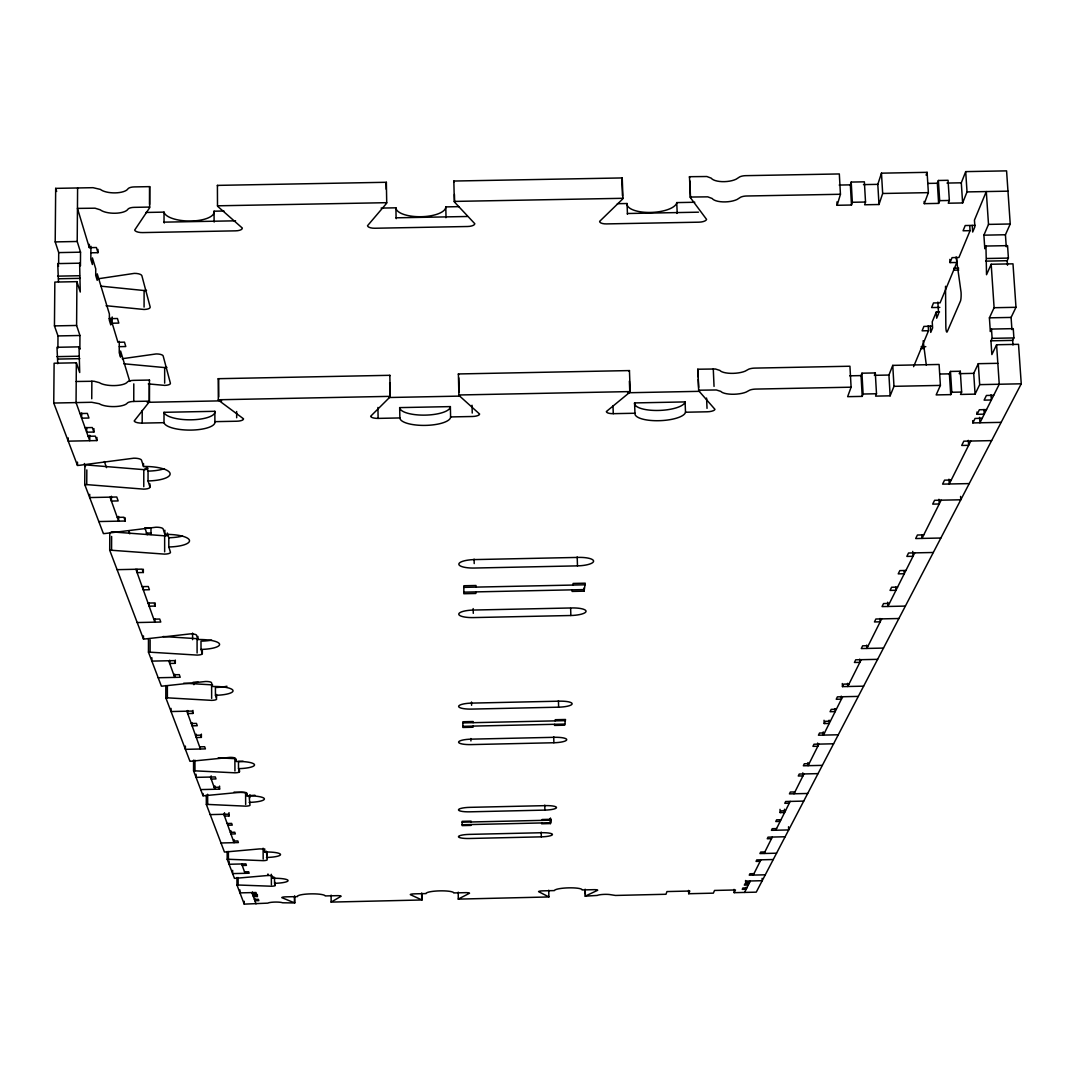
<?xml version="1.0" encoding="UTF-8"?>
<svg xmlns="http://www.w3.org/2000/svg" width="1075" height="1075" viewBox="0 0 1075 1075"><rect width="100%" height="100%" fill="white"/><g stroke="black" fill="none" stroke-linecap="round" stroke-linejoin="round"><path stroke-width="1.5" d="M147.423 469.238A6.853 2.042 0.5 0 1 143.795 469.641L86.86 464.991A6.92 2.069 0.8 0 0 84.871 464.951L84.737 484.556A6.934 2.029 0.8 0 1 86.739 484.61L143.768 489.138A6.867 2.016 0.5 0 0 149.949 487.002L148.041 480.942L148.054 471.105L146.697 466.738M165.819 685.554L165.819 697.823A5.402 1.25 -0.1 0 1 167.377 697.836L211.668 700.363A5.362 1.236 -0.3 0 0 216.612 699.019L215.457 695.31A18.96 4.421 -0.3 0 0 232.979 690.486A18.96 4.421 -0.3 0 0 212.689 686.495L211.479 682.665A5.482 1.29 -0.2 0 0 205.594 681.496L162.916 686.065A5.482 1.29 -0.1 0 1 161.384 686.159L148.458 652.162L148.471 638.765M149.156 603.035L149.143 606.192L155.149 606.058L155.149 602.914M997.828 363.31L978.29 363.686L979.674 384.635L975.079 394.135L960.526 394.431L961.628 392.066L960.298 371.251L950.475 371.439L951.805 392.254L950.717 394.619L936.15 394.915L940.397 385.414L939.093 364.465L892.747 365.379L893.983 386.328L890.14 395.828L875.574 396.124L876.488 393.759L875.305 372.931L861.935 373.2L863.104 394.028L862.204 396.379L847.637 396.675L851.104 387.188L849.935 366.226L754.865 368.107A7.377 2.392 -3.1 0 0 748.711 369.195L745.109 371.184A14.781 4.824 -3 0 1 730.664 373.347A14.781 4.824 -3 0 1 719.82 370.405L715.399 368.994L697.756 369.222L698.656 390.212A7.404 2.365 -2.8 0 0 698.817 390.897L714.956 409.347A7.256 2.284 -2.8 0 1 707.175 411.792L685.514 412.236A25.343 7.968 -2.5 0 1 658.706 420.701A25.343 7.968 -2.5 0 1 634.962 413.243L613.274 413.673A7.256 2.284 -2.2 0 1 606.381 411.523L629.802 392.268A7.431 2.392 -2.3 0 0 630.219 391.582L629.439 370.579L458.393 373.952L458.891 394.982A7.391 2.378 -1.3 0 0 459.2 395.654L479.611 414.063A7.256 2.298 -1.4 0 1 472.328 416.495L450.6 416.939A25.37 8.009 -1.1 0 1 425.472 425.391A25.37 8.009 -1.1 0 1 399.873 417.947L378.118 418.39A7.27 2.298 -0.8 0 1 370.673 416.24L389.956 397.038A7.431 2.392 -0.8 0 0 390.225 396.352L389.835 375.309L218.225 378.696L218.319 399.766A7.431 2.378 0.2 0 0 218.776 400.438L243.501 418.793A7.297 2.298 0.1 0 1 236.702 421.225L214.892 421.655A25.531 7.995 0.3 0 1 191.484 430.081A25.531 7.995 0.3 0 1 164.005 422.677L142.182 423.12A7.323 2.298 0.6 0 1 134.2 420.983L149.304 401.822L149.331 384.259M149.559 204.452L149.586 187.44A7.35 2.808 1.2 0 0 149.694 186.633L134.308 186.916A7.323 2.795 1.2 0 0 127.898 188.904A14.687 5.603 1.4 0 1 115.159 192.882A14.687 5.603 1.4 0 1 100.405 189.415L93.001 187.682L55.685 188.367L55.201 241.902L58.708 252.598L58.628 263.2M149.304 401.822A7.498 2.392 0.7 0 0 149.412 401.136L149.438 380.053L133.811 380.362A7.431 2.405 0.7 0 0 127.307 382.109A14.916 4.838 0.9 0 1 114.367 385.589A14.916 4.838 0.9 0 1 99.384 382.66L94.049 381.249L76.204 381.491M1006.254 246.78L1005.434 234.753L1010.231 223.99L1006.576 170.871L965.699 171.624L967.03 191.914L962.622 202.947L948.284 203.215L949.346 200.474L948.056 180.291L938.394 180.479L939.671 200.649L938.623 203.39L924.285 203.659L928.37 192.64L927.107 172.336L881.473 173.169L882.669 193.487L878.987 204.505L864.636 204.774L865.523 202.033L864.367 181.836L851.198 182.078L852.341 202.275L851.481 205.016L837.129 205.285L840.448 194.266L839.32 173.948L745.714 175.668A7.256 2.782 -3.5 0 0 739.667 176.905L736.133 179.189A14.553 5.59 -3.3 0 1 721.93 181.635A14.553 5.59 -3.3 0 1 711.22 178.168L706.866 176.515L689.492 176.703L690.365 197.047A7.283 2.755 -3.1 0 0 690.526 197.827L706.557 219.381A7.149 2.661 -3 0 1 698.925 222.176L606.448 223.909A7.149 2.661 -2.4 0 1 599.635 221.369L622.586 199.09A7.31 2.768 -2.5 0 0 622.989 198.297L622.223 177.939L453.838 181.043L454.322 201.415A7.283 2.768 -1.3 0 0 454.631 202.207L474.801 223.707A7.149 2.674 -1.3 0 1 467.638 226.502L374.866 228.249A7.162 2.674 -0.6 0 1 367.529 225.71L386.463 203.471A7.323 2.782 -0.6 0 0 386.718 202.678L386.355 182.28L217.405 185.384L217.499 205.809A7.323 2.768 0.5 0 0 217.943 206.588L242.305 228.048A7.189 2.674 0.4 0 1 235.613 230.843L142.545 232.59A7.216 2.661 1.1 0 1 134.684 230.063L149.559 207.865A7.364 2.768 1.1 0 0 149.667 207.072L149.694 186.633M149.949 487.002L149.949 483.884M202.328 650.388L202.328 653.587A5.684 1.384 -0.2 0 1 197.115 655.092L150.11 652.189L150.124 639.813M150.984 534.53L150.984 527.892L146.133 528M151.871 657.766L151.857 661.112L174.352 660.628L175.306 663.342L169.702 663.463L169.702 660.211M154.881 618.918L154.881 622.17L135.893 569.266M164.005 422.677L164.005 412.316L214.852 411.308L214.892 421.655M164.327 222.982A25.115 9.366 0.8 0 1 164.032 222.149L164.032 212.124L145.877 212.46M164.65 551.838L164.65 535.82A6.396 1.787 0.2 0 0 168.036 535.457M164.663 383.157L164.663 367.583L123.813 363.78M109.784 533.361L109.704 550.225A6.463 1.76 0.5 0 1 111.572 550.266L164.65 554.122A6.396 1.76 0.2 0 0 170.468 552.241L168.802 546.973A22.682 6.289 0.2 0 0 189.415 540.214A22.682 6.289 0.2 0 0 164.865 534.409L164.865 530.217M57.754 363.713L56.988 347.292L79.026 346.862L79.698 372.528L76.338 362.799L54.113 363.229L53.75 403.044L91.724 402.278L99.263 403.73A14.942 4.757 0.8 0 0 114.273 406.592A14.942 4.757 0.8 0 0 127.24 403.165A7.444 2.365 0.7 0 1 133.757 401.445L133.797 383.869M137.103 569.36L137.103 572.626L143.338 572.505L143.338 569.226M142.182 423.12L142.209 410.462M143.284 586.923L143.284 589.866L149.412 589.732L148.269 586.507L142.128 586.628M148.041 480.942A24.335 7.229 0.5 0 0 169.998 473.228A24.335 7.229 0.5 0 0 143.499 466.496L143.512 463.513M202.328 653.587L201.025 649.421A20.116 4.972 -0.1 0 0 219.515 644.046A20.116 4.972 -0.1 0 0 197.907 639.531L196.55 635.218A5.818 1.451 -0.1 0 0 190.302 633.887L145.112 638.953A5.818 1.451 0.1 0 1 143.472 639.047L143.486 635.916M143.768 486.706L143.795 469.641M144.077 307.101L144.104 290.532L101.198 286.192M110.792 318.227L110.765 324.932L109.368 320.337L109.395 314.021L97.247 273.856L97.207 280.36L95.702 275.402L95.742 268.871L92.423 257.933L92.383 264.517L90.837 259.424L90.918 246.215M111.424 496.247L111.41 501.071L118.142 500.923L116.772 496.999L89.682 497.564L89.709 494.325M119.271 346.674L125.775 346.54L124.472 342.146L117.941 342.28L112.176 323.212L112.203 316.964M111.572 550.266L111.625 536.465M118.626 516.417L118.613 521.147L109.999 497.147M119.285 341.353L119.244 352.815L120.561 357.155L120.588 351.028L129.766 381.397M98.806 521.55L125.211 521.012L125.224 517.854M86.712 427.514L86.672 432.19L93.901 432.042L93.928 428.616M86.739 484.61L86.833 469.896M91.294 252.8L97.932 252.679L96.401 247.519L89.319 247.653L89.333 244.334M89.776 435.268L89.736 440.71L76.056 402.601L76.338 362.799M91.751 398.758L91.859 381.182M68.263 437.942L68.236 441.153L96.898 440.575L96.925 437.471M97.932 252.679L97.959 249.373M79.026 346.862L79.859 349.321L79.953 335.494L76.607 325.47L76.916 281.663L54.838 282.08L54.449 325.9L57.996 335.924L57.889 348.206M58.467 281.798L57.727 263.603L79.617 263.187L80.437 265.821L80.531 252.182L77.212 241.485L77.602 187.964M143.499 466.496L141.51 460.181A7.055 2.123 0.6 0 0 133.811 458.192L79.442 465.3A7.068 2.11 0.9 0 1 77.467 465.435L77.494 462.102M76.916 281.663L80.262 292.037L79.617 263.187M81.687 412.961L81.646 418.175L88.97 418.027L87.344 413.405L79.98 413.553M470.984 824.552L470.971 825.412L462.143 825.613L462.169 821.327L471.065 821.125L471.038 821.985M473.054 726.095L473.04 727.238L462.841 727.466L462.882 721.755L473.148 721.527L473.134 722.682M475.876 591.895L475.849 593.481L463.809 593.736L463.863 585.754L476.01 585.499L475.983 587.111M541.719 822.939L541.612 823.786L550.44 823.584L551.058 819.298L542.176 819.499L542.069 820.359M554.66 724.295L554.512 725.423L564.684 725.195L565.517 719.484L555.251 719.712L555.103 720.855M572.276 589.839L572.075 591.425L584.088 591.169L585.243 583.188L573.123 583.443L572.908 585.055M584.961 889.724L585.176 896.16L597.7 890.261A3.951 0.672 -1.8 0 0 593.924 889.67L582.086 889.939A13.827 2.378 -1.7 0 0 568.729 887.856A13.827 2.378 -1.7 0 0 554.445 890.584L542.606 890.866A3.951 0.685 -1.6 0 0 538.548 891.632L548.922 896.953L458.259 899.117L458.259 892.169M851.481 205.016L850.352 184.86L851.198 182.078M878.987 204.505L877.805 184.349L881.473 173.169M926.086 175.131L927.107 172.336M862.204 396.379L861.048 375.592L861.935 373.2M938.623 203.39L937.346 183.247L938.394 180.479M875.305 372.931L874.378 375.336L888.931 375.041L892.747 365.379M962.622 202.947L961.305 182.804L965.699 171.624M1012.986 344.981L1012.663 340.385L1013.886 337.926L1013.255 328.641L991.499 329.071L992.118 338.343L990.948 340.815L991.862 354.575L996.592 344.752L1018.522 344.322L1021.25 383.802L756.249 892.156L734.171 892.667L735.488 889.966L714.553 890.449L713.343 893.15L688.712 893.728L689.801 891.027L666.957 891.565L665.976 894.266L615.478 895.448L610.923 894.749A7.821 1.33 -1.8 0 0 603.626 894.4A7.821 1.33 -1.8 0 0 597.203 895.435L585.176 896.16M956.548 257.651L956.858 262.475L950.031 262.609L952.074 257.624L958.927 257.489L970.067 230.655L969.744 225.71M913.602 366.683L928.531 330.71L928.222 325.725M939.563 311.952L936.285 312.019L932.227 321.815L932.603 327.956L930.748 332.403L930.332 325.725M956.858 262.475L940.101 302.828L933.503 302.948L931.622 307.558L939.832 307.41M1007.517 265.243L1007.208 260.714L1008.404 258.094L1007.557 245.638L985.95 246.041L984.794 248.701L983.894 235.17L988.503 224.393L986.299 191.565L974.447 220.106L974.891 226.744L972.687 232.025L972.243 225.414M1011.924 329.608L1011.091 317.421L1015.983 307.302L1012.986 263.832L991.177 264.248L986.527 274.716L985.95 246.041M950.717 394.619L949.4 373.845L950.475 371.439M960.298 371.251L959.196 373.657L973.722 373.361L978.29 363.686M991.499 329.071L990.33 331.557L989.403 317.837L994.106 307.719L991.177 264.248M749.598 882.373L745.633 882.468L746.332 881.07L762.215 880.707L762.108 878.342M784.454 809.247L784.616 812.525L780.168 812.619L781.041 810.873L785.489 810.765M829.08 720.169L829.255 723.448L824.202 723.556L825.331 721.298L830.384 721.177M863.628 686.159L842.464 686.616L843.7 684.13L849.008 684.009M1001.161 422.354L972.848 422.918L975.065 418.444L982.174 418.296M983.934 409.521L984.243 414.157L977.108 414.305L979.365 409.75L986.527 409.602M744.572 892.425L750.296 880.976M753.252 875.09L760.912 859.812M764.083 853.483L772.307 837.062M775.733 830.236L790.179 801.413M793.995 793.793L803.939 773.946M818.895 744.115L808.077 765.682L807.93 762.578M842.639 696.734L823.396 735.112L823.235 731.873M861.196 659.687L847.758 686.508L847.597 683.337M881.648 618.891L866.84 648.44L866.652 645.134M914.731 552.872L887.869 606.461L887.627 602.228M941.136 500.184L921.974 538.414L921.772 535.189M970.779 441.032L949.252 483.992L948.943 479.195M458.259 899.076L469.547 893.244A3.951 0.685 -1.4 0 0 465.609 892.653L453.744 892.935A13.841 2.378 -1.3 0 0 439.823 890.866A13.841 2.378 -1.3 0 0 426.063 893.58L414.197 893.863A3.951 0.685 -1.2 0 0 410.287 894.628L421.938 899.977L331.113 902.1L341.165 896.241A3.964 0.685 -1 0 0 337.066 895.663L325.174 895.932A13.881 2.378 -0.9 0 0 310.702 893.876A13.881 2.378 -0.9 0 0 297.439 896.59L285.547 896.859A3.964 0.685 -0.9 0 0 281.798 897.638L294.725 902.946L282.631 902.785A7.848 1.33 -0.8 0 0 274.945 902.073A7.848 1.33 -0.8 0 0 267.836 903.134L244.24 904.129L236.97 885.007L236.93 877.509M98.564 278.721L134.281 273.386A6.947 2.473 1 0 1 141.873 275.724L150.178 307.007A6.759 2.338 0.9 0 1 144.077 309.479L106.062 305.717M122.201 358.727L156.13 353.944A6.477 2.15 0.7 0 1 163.172 355.973L170.401 383.224A6.316 2.042 0.6 0 1 164.663 385.387L148.296 383.896M236.97 885.007A4.072 0.712 -0.7 0 1 238.153 885.007L271.424 886.23A4.058 0.712 -0.8 0 0 275.24 885.437L274.568 883.314A14.298 2.526 -0.8 0 0 288.046 880.479A14.298 2.526 -0.8 0 0 272.996 878.302L272.311 876.125A4.112 0.726 -0.8 0 0 267.957 875.48L235.613 878.302A4.112 0.726 -0.7 0 1 234.444 878.356L227.188 859.274L227.161 851.467M210.216 814.608L228.411 814.192L229.029 815.965L224.5 816.073L224.487 812.74M803.71 801.103L785.664 801.507L784.777 803.321L789.278 803.213M544.904 810.107L469.762 811.827A11.314 2.231 -1.4 0 1 458.474 809.851A11.314 2.231 -1.4 0 1 469.842 807.352L545.495 805.632A11.314 2.231 -1.7 0 1 556.514 807.607A11.314 2.231 -1.7 0 1 544.904 810.107L544.756 805.135M227.174 823.517L231.649 823.41L232.254 825.13L227.793 825.237M462.156 822.187L550.938 820.158M462.143 824.753L550.561 822.738L550.427 818.008M230.332 832.332L234.753 832.225L235.344 833.904L230.937 834.012L230.923 830.76M781.001 819.728L776.607 819.822L775.774 821.528L780.141 821.434M233.463 841.04L237.817 840.946L238.395 842.572L220.993 842.975M776.567 828.583L772.24 828.677L771.42 830.33L788.687 829.94L788.526 826.756M541.343 836.847L469.251 838.5A10.857 2.056 -1.4 0 1 458.434 836.699A10.857 2.056 -1.4 0 1 469.332 834.388L541.894 832.722A10.844 2.056 -1.6 0 1 552.456 834.536A10.844 2.056 -1.6 0 1 541.343 836.847L541.195 832.063M785.126 836.767L768.047 837.156L767.241 838.769L771.501 838.675M764.849 851.938L760.683 852.045L759.918 853.577L776.553 853.201M242.238 865.483L246.43 865.388L245.893 863.87L229.096 864.26L229.069 860.954M244.522 871.838L248.661 871.744L249.185 873.223L232.643 873.599L232.63 870.347M773.261 859.53L756.787 859.906L756.048 861.411L760.159 861.317M753.978 873.652L749.947 873.747L749.248 875.184L765.293 874.808M252.921 895.233L256.898 895.139L257.382 896.496L253.404 896.59L253.391 894.628M748.966 883.65L745.002 883.744L744.317 885.128L748.267 885.034M254.412 899.399L258.363 899.318L258.847 900.648L254.896 900.743L254.883 898.794M746.829 887.896L742.906 887.99L742.234 889.361L746.144 889.267L746.063 887.332M577.477 565.867L474.317 568.043A15.561 4.219 -1.4 0 1 458.837 564.147A15.561 4.219 -1.4 0 1 474.478 559.591L578.605 557.401A15.561 4.219 -1.9 0 1 593.575 561.311A15.561 4.219 -1.9 0 1 577.477 565.867L577.194 556.931M905.916 570.462L899.842 570.597L898.216 573.862L904.277 573.741L904.102 570.812M463.849 587.367L585.015 584.8M463.822 592.15L584.316 589.584M148.028 603.075L154.061 602.954L155.149 606.058M897.571 587.125L891.605 587.246L890.046 590.403L895.986 590.282L895.798 587.138M153.806 619.16L159.718 619.039L160.78 622.035L137.197 622.546M889.401 603.424L883.543 603.559L882.038 606.596L905.378 606.085M570.865 615.505L473.39 617.587A14.701 3.762 -1.4 0 1 458.756 614.134A14.701 3.762 -1.4 0 1 473.524 610.049L571.873 607.953A14.687 3.762 -1.9 0 1 586.036 611.406A14.687 3.762 -1.9 0 1 570.865 615.505L570.637 608.437M898.888 618.515L875.897 619.012L874.445 621.941L880.183 621.82L879.995 618.488M868.21 645.699L862.647 645.82L861.29 648.561L883.489 648.077M877.617 659.338L855.727 659.808L854.41 662.469L859.866 662.348L859.691 659.163M173.774 674.778L179.297 674.657L180.21 677.277L158.186 677.747M198.217 682.182L193.097 682.289L193.903 684.694M858.293 696.398L837.412 696.855L836.216 699.274L841.416 699.153L841.255 696.116M192.949 710.4L192.949 713.451L187.695 713.572L187.695 710.508M558.637 707.175L471.67 709.097A13.102 2.997 -1.4 0 1 458.622 706.396A13.102 2.997 -1.4 0 1 471.791 703.104L559.43 701.169A13.102 2.983 -1.8 0 1 572.115 703.883A13.102 2.983 -1.8 0 1 558.637 707.175L558.436 700.645M191.269 723.529L196.456 723.408L197.263 725.719L192.103 725.827L192.089 722.817M836.363 709.258L831.217 709.366L830.061 711.704L835.194 711.596L835.033 708.6M462.882 722.911L565.343 720.64M462.855 726.324L564.845 724.066M195.489 735.287L200.595 735.166L201.374 737.396L196.295 737.517L196.282 734.212M199.641 746.843L204.667 746.735L205.433 748.899L185.397 749.342L185.397 746.09M824.498 732.922L819.526 733.029L818.438 735.219L838.285 734.776M553.894 742.744L471.011 744.599A12.483 2.714 -1.4 0 1 458.582 742.153A12.483 2.714 -1.4 0 1 471.119 739.157L554.619 737.302A12.483 2.714 -1.7 0 1 566.727 739.748A12.483 2.714 -1.7 0 1 553.894 742.744L553.706 736.684M833.595 743.793L813.99 744.223L812.942 746.346L817.82 746.238L817.658 743.053M809.099 763.667L804.328 763.774L803.334 765.79L822.348 765.36M818.035 773.624L799.236 774.054L798.268 776.002L802.958 775.908L802.81 772.844M214.18 787.343L218.924 787.236L219.596 789.157L200.703 789.587M794.922 791.939L790.353 792.033L789.426 793.887L807.688 793.471M57.996 335.924L79.953 335.494M989.403 317.837L1011.091 317.421M931.985 326.249L923.909 326.397L922.095 330.831L928.531 330.71M56.908 356.645L78.959 356.215M992.118 338.343L1013.886 337.926M57.795 359.077L79.792 358.647M990.948 340.815L1012.663 340.385M921.127 346.768L925.817 346.674M921.194 348.555L924.312 348.488M849.72 375.82L861.048 375.592M939.711 374.033L949.4 373.845M133.757 401.445L149.412 401.136M218.319 399.766L390.225 396.352M458.891 394.982L630.219 391.582M698.656 390.212L716.326 389.97L720.761 391.367A14.795 4.73 -3 0 0 731.618 394.243A14.795 4.73 -3 0 0 746.09 392.106L749.705 390.158A7.391 2.352 -3.1 0 1 755.859 389.083L851.104 387.188M893.983 386.328L940.397 385.414M979.674 384.635L1021.25 383.802M147.194 402.319L221.678 400.841M389.311 397.508L460.261 396.097M627.598 392.765L699.583 391.327M863.104 394.028L876.488 393.759M951.805 392.254L961.628 392.066M993.69 395.318L986.42 395.466L984.109 400.142L991.352 399.994L991.002 394.821M399.873 417.947L399.672 407.613L450.358 406.605L450.6 416.939M634.962 413.243L634.572 402.923L685.084 401.916L685.514 412.236M85.059 427.689L92.316 427.541L93.901 432.042M88.15 436.289L95.339 436.141L96.898 440.575M991.634 440.616L963.818 441.18L961.708 445.467L968.629 445.319L968.306 440.36M145.031 468.337L148.041 468.283M951.241 480.028L944.549 480.162L942.587 484.126L969.233 483.589M117.269 517.384L123.894 517.25L125.211 521.012M146.227 533.119L151.037 533.025M923.748 534.88L917.432 535.014L915.672 538.548L940.853 538.024M117.094 569.669L142.155 569.132L143.338 572.505M933.315 552.483L908.536 553.007L906.843 556.407L913.024 556.286L912.729 551.408M839.199 185.061L850.352 184.86M863.48 184.618L877.805 184.349M927.806 183.422L937.346 183.247M946.994 183.073L961.305 182.804M149.667 207.072L134.254 207.354A7.337 2.755 1.2 0 0 127.844 209.316A14.714 5.523 1.4 0 1 115.079 213.24A14.714 5.523 1.4 0 1 100.297 209.827L95.057 208.201L77.454 208.402L89.319 247.653M217.499 205.809L386.718 202.678M454.322 201.415L622.989 198.297M690.365 197.047L707.767 196.846L712.134 198.485A14.566 5.509 -3.3 0 0 722.857 201.885A14.566 5.509 -3.3 0 0 737.074 199.48L740.621 197.222A7.27 2.741 -3.4 0 1 746.682 195.999L840.448 194.266M882.669 193.487L928.37 192.64M967.03 191.914L1007.974 191.162M164.032 212.124A25.101 9.433 0.8 0 0 191.054 221.02A25.101 9.433 0.8 0 0 214.059 211.197L223.949 211.009M381.101 208.093L395.909 207.811A24.94 9.447 -1 0 0 421.118 216.72A24.94 9.447 -1 0 0 445.789 206.897L458.931 206.642M617.359 203.686L627.048 203.524A24.927 9.406 -2.7 0 0 650.456 212.447A24.927 9.406 -2.7 0 0 676.753 202.597L694.772 202.261M852.341 202.275L865.523 202.033M939.671 200.649L949.346 200.474M164.032 222.149L235.559 220.818M395.909 207.811L396.097 217.822L467.397 216.492M627.41 214.355A24.94 9.339 -2.7 0 1 627.424 213.508L698.481 212.178M55.201 241.902L77.212 241.485M988.503 224.393L1010.231 223.99M975.146 225.347L965.216 225.535L963.066 230.789L970.067 230.655M58.708 252.598L80.531 252.182M983.894 235.17L1005.434 234.753M57.607 276.154L79.523 275.738M986.783 258.497L1008.404 258.094M58.493 278.761L80.356 278.344M985.627 261.131L1007.208 260.714M953.686 268.253L958.685 268.159M953.753 270.161L958.752 270.067M109.112 318.67L117.457 318.509L118.814 323.091L112.176 323.212M54.449 325.9L76.607 325.47M994.106 307.719L1015.983 307.302M227.188 859.274A4.26 0.779 -0.6 0 1 228.424 859.274L263.2 860.658A4.233 0.779 -0.7 0 0 267.178 859.798L266.398 851.225M206.306 795.204L206.333 804.409A4.649 0.927 -0.5 0 1 207.677 804.423L245.678 806.156A4.622 0.914 -0.6 0 0 249.991 805.135L249.078 795.594A16.286 3.306 -0.6 0 0 254.963 795.231M234.041 792.1L245.584 792.651A4.609 0.941 -0.6 0 0 246.417 792.611M193.554 760.173L193.567 770.829A4.878 1.021 -0.4 0 1 194.978 770.842L234.955 772.817A4.851 1.008 -0.5 0 0 239.47 771.689L239.456 769.928M218.238 757.821L234.874 758.654A4.851 1.035 -0.5 0 0 235.748 758.627M183.758 683.189L211.614 684.829A5.362 1.263 -0.3 0 0 212.568 684.788M163.077 636.521L197.074 638.684A5.671 1.411 -0.1 0 0 198.096 638.644M164.65 535.82L111.652 531.87A6.45 1.801 0.5 0 0 111.182 531.843M548.895 896.913L548.72 890.248M53.75 403.044L77.467 465.435M84.737 484.556L103.388 533.603A6.571 1.841 0.6 0 0 105.216 533.482L156.009 527.22A6.571 1.841 0.3 0 1 163.131 528.927L164.865 534.409M109.704 550.225L143.472 639.047M165.819 697.823L189.953 761.288A4.945 1.048 -0.3 0 0 191.337 761.221L229.996 757.378A4.945 1.048 -0.5 0 1 235.264 758.318L236.245 761.449A17.133 3.615 -0.5 0 1 254.479 764.674A17.133 3.615 -0.5 0 1 238.516 768.652L239.47 771.689M193.567 770.829L203.054 795.782A4.703 0.954 -0.4 0 0 204.384 795.715L241.19 792.194A4.703 0.954 -0.6 0 1 246.188 793.041L247.075 795.863A16.3 3.279 -0.6 0 1 264.369 798.752A16.3 3.279 -0.6 0 1 249.118 802.38M206.333 804.409L224.433 852.018A4.3 0.793 -0.6 0 0 225.656 851.964L259.424 848.928A4.3 0.793 -0.7 0 1 263.98 849.626L264.719 852.005A14.929 2.755 -0.7 0 1 280.494 854.397A14.929 2.755 -0.7 0 1 266.452 857.474M84.334 463.5L85.463 466.537M168.735 660.749L174.714 677.398L174.701 674.119M186.848 711.193L200.42 749.006M210.485 777.05L214.879 789.265L214.866 785.906M223.855 814.299L234.054 842.679L234.028 839.575M241.7 863.964L245.046 873.317M251.967 892.599L256.011 903.847M104.369 461.551L106.519 467.652M128.731 530.768L129.82 533.858M192.949 713.451L192.116 711.072L171.032 711.543L171.032 708.398M144.829 527.677L147.181 534.759M57.727 263.603L58.601 266.237M55.685 188.367L56.652 191.471M167.324 532.998L168.802 537.742L168.802 546.973M956.145 256.898L961.063 292.252A6.92 1.115 89.8 0 1 960.432 301.175L947.236 331.718A6.732 1.062 89.7 0 1 945.852 327.687L945.53 286.272M923.156 340.762L926.327 365.191M996.592 344.752L999.239 384.245L979.93 422.784L979.567 417.369M976.96 412.034L977.108 414.305M973.722 373.361L975.079 394.135M972.7 420.661L972.848 422.918M949.83 259.384L950.031 262.609M960.58 496.422L960.795 499.781L934.578 500.318L932.697 504.121L939.228 503.987L938.932 499.297M937.857 302.062L938.582 313.658L936.674 318.213L936.285 312.019M924.151 201.415L924.285 203.659M888.931 375.041L890.14 395.828M836.941 201.912L837.129 205.285M842.303 683.525L842.464 686.616M824.041 720.277L824.202 723.556M780.02 809.354L780.168 812.619M745.553 880.506L745.633 882.468M713.276 368.927L714.042 386.409M734.037 889.361L734.171 892.667M706.571 398.059L707.027 408.352M689.801 180.882L690.526 197.827M698.212 376.895L697.917 369.921A7.391 2.419 -2.8 0 1 697.756 369.222M698.32 379.448L698.669 387.39M676.753 202.597L677.169 212.581A24.94 9.339 -2.7 0 1 676.928 213.428M688.578 890.423L688.712 893.728M627.048 203.524L627.424 213.508M621.874 180.291L622.452 195.704M629.386 381.128L629.802 392.268M612.992 405.866L613.274 413.673M583.994 588.012L584.088 591.169M585.163 889.2L585.311 894.024M550.293 818.707L550.44 823.584M472.046 405.248L472.234 413.055M474.088 559.094L474.209 563.569M473.175 608.584L473.282 613.341M471.508 702.015L471.589 705.281M470.863 738.525L470.931 740.957M454.443 194.494L454.631 202.207M458.783 377.822L459.119 392.147M445.789 206.897L446.018 216.895A24.967 9.379 -1 0 1 445.923 217.741M421.803 893.218L421.938 899.977M421.642 893.338L421.763 899.788M386.207 189.267L386.086 183.086A7.31 2.822 -0.6 0 0 386.355 182.28M389.701 382.687L389.956 397.038M377.93 407.438L378.118 418.39M331.14 895.139L331.113 902.1M294.658 896.174L294.725 902.946M294.442 896.308L294.51 902.758M275.213 882.441L275.24 885.437M274.515 877.308L274.568 883.314M272.983 876.783L272.996 878.302M271.317 874.298L271.411 884.738M267.957 873.962L267.957 875.48M267.111 852.005L267.137 855.122M264.705 848.847L264.719 852.005M263.106 848.215L263.187 859.1M257.368 894.534L257.382 896.496M252.45 892.008L252.464 893.97L256.455 893.876L255.971 892.505L239.967 892.882L239.953 889.925M249.924 794.788L249.938 797.744M247.062 793.296L247.075 795.863M245.584 792.651L245.664 804.463M244.227 901.267L244.24 904.129M236.648 411.51L236.675 417.772M238.516 768.652L238.475 761.53A17.133 3.655 -0.5 0 0 243.111 761.288M238.099 877.509L238.153 885.007M236.245 759.662L236.245 761.449M234.874 758.654L234.941 771.044M229.015 812.633L229.029 815.965M228.384 851.467L228.424 859.274M218.763 396.93L218.695 379.381A7.417 2.419 0.2 0 1 218.225 378.696M219.582 786.08L219.596 789.157M216.599 694.477L216.612 697.514M214.059 211.197L214.1 221.208A25.115 9.366 0.8 0 1 214.167 222.055M215.457 695.31L215.417 687.489A18.96 4.461 -0.3 0 0 226.973 686.24M211.614 684.829L211.654 698.428M211.184 775.908L211.197 779.039L215.994 778.932L215.296 776.943L196.053 777.373L196.053 774.242M207.636 794.25L207.677 804.423M203.054 793.498L203.054 795.782M201.374 734.104L201.374 737.396M201.025 649.421L200.998 641.157A20.103 5.012 -0.1 0 0 211.654 640.122M197.907 636.4L197.907 639.531M197.074 638.684L197.101 653.036M194.951 760.186L194.978 770.842M192.586 633.081L192.6 639.679M175.306 660.09L175.306 663.342M167.364 686.132L167.377 697.836M148.458 652.162A5.724 1.397 0.1 0 1 150.11 652.189M629.439 370.579A7.417 2.432 -2.3 0 1 629.023 371.278M458.703 374.637A7.377 2.419 -1.3 0 1 458.393 373.952M389.835 375.309A7.431 2.432 -0.8 0 1 389.701 375.833M149.438 380.053A7.485 2.432 0.7 0 1 149.331 380.752M214.852 411.308A25.504 8.062 0.4 0 1 191.471 419.801A25.504 8.062 0.4 0 1 164.005 412.316M450.358 406.605A25.343 8.076 -1.1 0 1 425.257 415.125A25.343 8.076 -1.1 0 1 399.672 407.613M685.084 401.916A25.33 8.049 -2.5 0 1 658.303 410.462A25.33 8.049 -2.5 0 1 634.572 402.923M182.522 536.049A22.656 6.356 0.2 0 1 168.802 537.742M164.435 468.646A24.322 7.297 0.5 0 1 148.054 471.105M166.934 367.381A6.302 2.083 0.6 0 1 164.663 367.583M146.536 290.317A6.759 2.378 0.9 0 1 144.104 290.532M217.688 185.988A7.31 2.808 0.6 0 1 217.405 185.384M396.245 218.655A24.967 9.379 -1 0 1 396.097 217.822M454.147 181.836A7.27 2.808 -1.3 0 1 453.838 181.043M622.223 177.939A7.297 2.808 -2.5 0 1 621.82 178.746M689.653 177.509A7.27 2.795 -3.1 0 1 689.492 176.703"/></g></svg>
